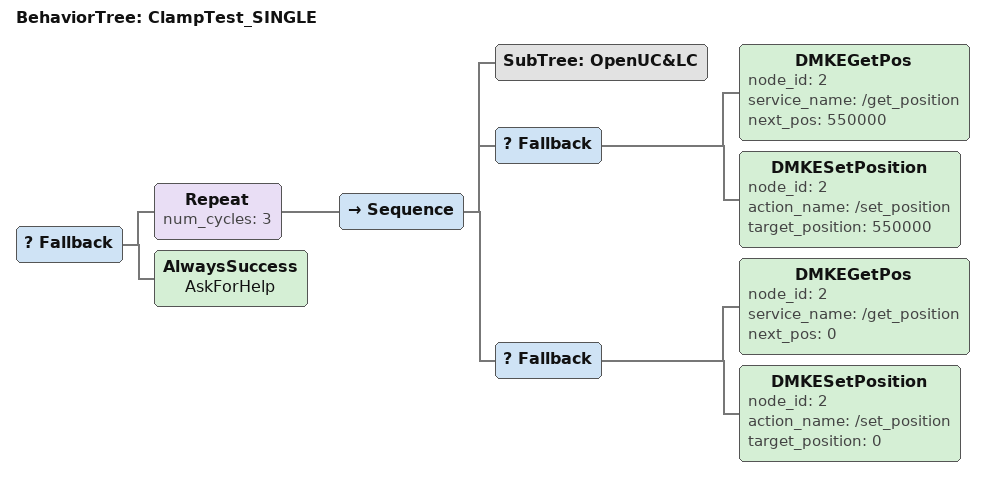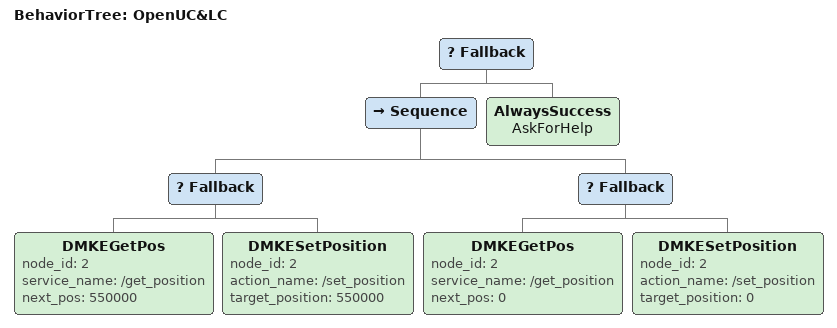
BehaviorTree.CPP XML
<?xml version="1.0" encoding="UTF-8"?>
<root BTCPP_format="4">
  <BehaviorTree ID="ClampTest_SINGLE">
    <Fallback>
      <Repeat num_cycles="3">
        <Sequence>
          <SubTree ID="OpenUC&amp;LC"/>
          <Fallback>
            <DMKEGetPos node_id="2"
                        service_name="/get_position"
                        next_pos="550000"/>
            <DMKESetPosition node_id="2"
                             action_name="/set_position"
                             target_position="550000"/>
          </Fallback>
          <Fallback>
            <DMKEGetPos node_id="2"
                        service_name="/get_position"
                        next_pos="0"/>
            <DMKESetPosition node_id="2"
                             action_name="/set_position"
                             target_position="0"/>
          </Fallback>
        </Sequence>
      </Repeat>
      <AlwaysSuccess name="AskForHelp"/>
    </Fallback>
  </BehaviorTree>

  <BehaviorTree ID="OpenUC&amp;LC">
    <Fallback>
      <Sequence>
        <Fallback>
          <DMKEGetPos node_id="2"
                      service_name="/get_position"
                      next_pos="550000"/>
          <DMKESetPosition node_id="2"
                           action_name="/set_position"
                           target_position="550000"/>
        </Fallback>
        <Fallback>
          <DMKEGetPos node_id="2"
                      service_name="/get_position"
                      next_pos="0"/>
          <DMKESetPosition node_id="2"
                           action_name="/set_position"
                           target_position="0"/>
        </Fallback>
      </Sequence>
      <AlwaysSuccess name="AskForHelp"/>
    </Fallback>
  </BehaviorTree>

</root>
